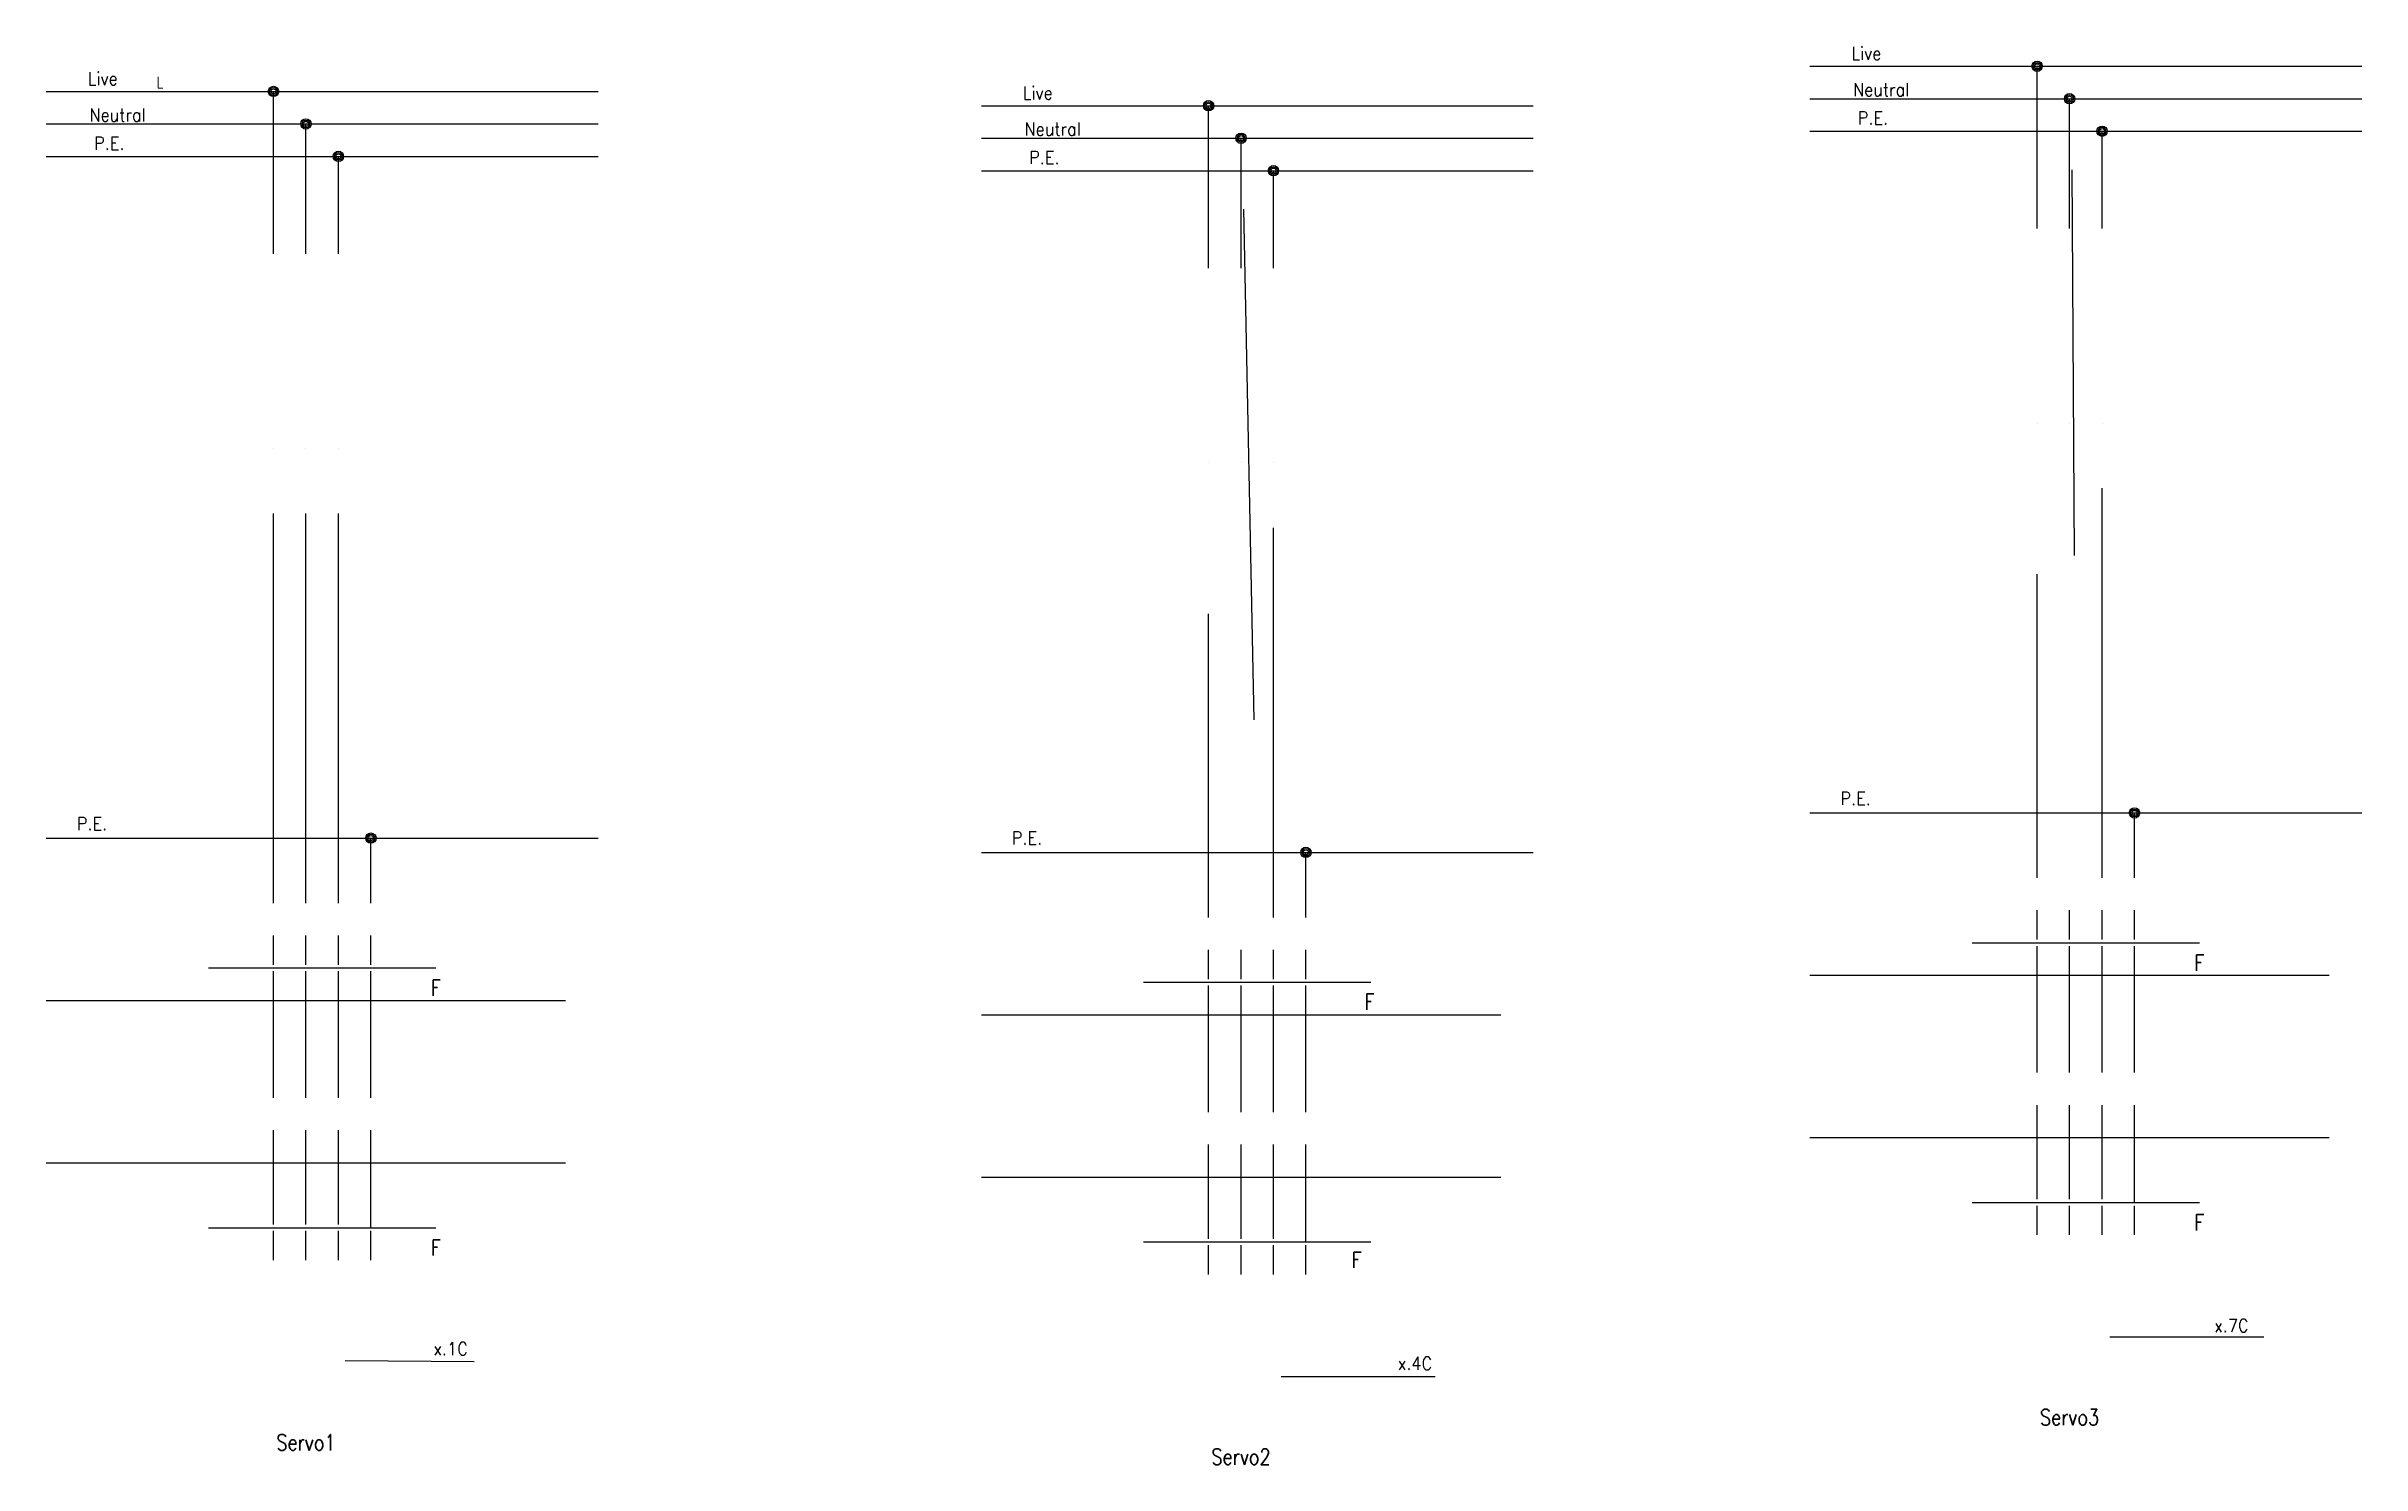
# Model space of a CAD drawing. Header units: millimetres. Extents: x 30 to 387, y 48 to 267.
import ezdxf
from ezdxf.enums import TextEntityAlignment as Align

# ---------------------------------------------------------------- set-up
doc = ezdxf.new("R2010")
doc.units = ezdxf.units.MM
doc.layers.get('0').update_dxf_attribs({"linetype": 'CONTINUOUS'})
doc.styles.get("Standard").update_dxf_attribs({"font": 'STANDARD'})

msp = doc.modelspace()

# ---------------------------------------------------------------- linework, layer by layer
at = {"linetype": 'CONTINUOUS'}
for p, q in [((301.68, 263.88), (336.68, 263.88)), ((336.68, 238.88), (336.68, 263.88)), ((336.68, 263.88), (386.68, 263.88)), ((30, 260), (65, 260)), ((65, 235), (65, 260)), ((65, 260), (115, 260)), ((174.04, 257.8), (209.04, 257.8)), ((209.04, 232.8), (209.04, 257.8)), ((209.04, 257.8), (259.04, 257.8)), ((301.68, 258.88), (341.68, 258.88)), ((341.68, 238.88), (341.68, 258.88)), ((341.68, 258.88), (386.68, 258.88)), ((30, 255), (70, 255)), ((70, 235), (70, 255)), ((70, 255), (115, 255)), ((301.68, 253.88), (346.68, 253.88)), ((346.68, 238.88), (346.68, 253.88)), ((346.68, 253.88), (386.68, 253.88)), ((30, 250), (75, 250)), ((75, 235), (75, 250)), ((75, 250), (115, 250)), ((174.04, 252.8), (214.04, 252.8)), ((214.04, 232.8), (214.04, 252.8)), ((214.04, 252.8), (259.04, 252.8)), ((174.04, 247.8), (219.04, 247.8)), ((219.04, 232.8), (219.04, 247.8)), ((219.04, 247.8), (259.04, 247.8)), ((342.42, 188.52), (342.08, 247.94)), ((216.07, 163.21), (214.45, 241.86)), ((336.68, 208.88), (336.68, 208.88)), ((341.68, 208.88), (341.68, 208.88)), ((346.68, 208.88), (346.68, 208.88)), ((65, 205), (65, 205)), ((70, 205), (70, 205)), ((75, 205), (75, 205)), ((209.04, 202.8), (209.04, 202.8)), ((214.04, 202.8), (214.04, 202.8)), ((219.04, 202.8), (219.04, 202.8)), ((346.68, 138.88), (346.68, 198.88)), ((65, 135), (65, 195)), ((70, 135), (70, 195)), ((75, 135), (75, 195)), ((219.04, 132.8), (219.04, 192.8)), ((336.68, 138.88), (336.68, 185.63)), ((209.04, 132.8), (209.04, 179.55)), ((301.68, 148.88), (351.68, 148.88)), ((351.68, 148.88), (386.68, 148.88)), ((351.68, 138.88), (351.68, 148.88)), ((30, 145), (80, 145)), ((80, 145), (115, 145)), ((80, 135), (80, 145)), ((174.04, 142.8), (224.04, 142.8)), ((224.04, 142.8), (259.04, 142.8)), ((224.04, 132.8), (224.04, 142.8)), ((336.68, 129.38), (336.68, 133.88)), ((341.68, 129.38), (341.68, 133.88)), ((346.68, 129.38), (346.68, 133.88)), ((351.68, 129.38), (351.68, 133.88)), ((65, 125.5), (65, 130)), ((70, 125.5), (70, 130)), ((75, 125.5), (75, 130)), ((80, 125.5), (80, 130)), ((326.68, 128.88), (361.68, 128.88)), ((55, 125), (90, 125)), ((209.04, 123.3), (209.04, 127.8)), ((214.04, 123.3), (214.04, 127.8)), ((219.04, 123.3), (219.04, 127.8)), ((224.04, 123.3), (224.04, 127.8)), ((336.68, 108.88), (336.68, 128.38)), ((341.68, 108.88), (341.68, 128.38)), ((346.68, 108.88), (346.68, 128.38)), ((351.68, 108.88), (351.68, 128.38)), ((65, 105), (65, 124.5)), ((70, 105), (70, 124.5)), ((75, 105), (75, 124.5)), ((80, 105), (80, 124.5)), ((199.04, 122.8), (234.04, 122.8)), ((209.04, 102.8), (209.04, 122.3)), ((214.04, 102.8), (214.04, 122.3)), ((219.04, 102.8), (219.04, 122.3)), ((224.04, 102.8), (224.04, 122.3)), ((301.68, 123.88), (381.68, 123.88)), ((30, 120), (110, 120)), ((174.04, 117.8), (254.04, 117.8)), ((336.68, 89.38), (336.68, 103.88)), ((341.68, 89.38), (341.68, 103.88)), ((346.68, 89.38), (346.68, 103.88)), ((351.68, 88.88), (351.68, 103.88)), ((65, 85.5), (65, 100)), ((70, 85.5), (70, 100)), ((75, 85.5), (75, 100)), ((80, 85), (80, 100)), ((209.04, 83.3), (209.04, 97.8)), ((214.04, 83.3), (214.04, 97.8)), ((219.04, 83.3), (219.04, 97.8)), ((224.04, 82.8), (224.04, 97.8)), ((301.68, 98.88), (381.68, 98.88)), ((30, 95), (110, 95)), ((174.04, 92.8), (254.04, 92.8)), ((326.68, 88.88), (361.68, 88.88)), ((336.68, 83.88), (336.68, 88.38)), ((341.68, 83.88), (341.68, 88.38)), ((346.68, 83.88), (346.68, 88.38)), ((351.68, 83.88), (351.68, 88.38)), ((55, 85), (90, 85)), ((65, 80), (65, 84.5)), ((70, 80), (70, 84.5)), ((75, 80), (75, 84.5)), ((80, 80), (80, 84.5)), ((199.04, 82.8), (234.04, 82.8)), ((209.04, 77.8), (209.04, 82.3)), ((214.04, 77.8), (214.04, 82.3)), ((219.04, 77.8), (219.04, 82.3)), ((224.04, 77.8), (224.04, 82.3))]:
    msp.add_line(p, q, dxfattribs=at)
for p, q in [((347.88, 68.18), (371.6, 68.18)), ((76.05, 64.56), (95.89, 64.39)), ((220.25, 62.1), (243.97, 62.1))]:
    msp.add_line(p, q)
for centre, radius in [((336.68, 263.88), 0.8), ((336.68, 263.88), 0.6), ((336.68, 263.88), 0.4), ((65, 260), 0.8), ((65, 260), 0.6), ((65, 260), 0.4), ((209.04, 257.8), 0.8), ((209.04, 257.8), 0.6), ((209.04, 257.8), 0.4), ((341.68, 258.88), 0.8), ((341.68, 258.88), 0.6), ((341.68, 258.88), 0.4), ((70, 255), 0.8), ((70, 255), 0.6), ((70, 255), 0.4), ((214.04, 252.8), 0.8), ((214.04, 252.8), 0.6), ((346.68, 253.88), 0.8), ((346.68, 253.88), 0.6), ((346.68, 253.88), 0.4), ((75, 250), 0.8), ((75, 250), 0.6), ((75, 250), 0.4), ((214.04, 252.8), 0.4), ((219.04, 247.8), 0.8), ((219.04, 247.8), 0.6), ((219.04, 247.8), 0.4), ((351.68, 148.88), 0.8), ((351.68, 148.88), 0.6), ((351.68, 148.88), 0.4), ((80, 145), 0.8), ((80, 145), 0.6), ((80, 145), 0.4), ((224.04, 142.8), 0.8), ((224.04, 142.8), 0.6), ((224.04, 142.8), 0.4)]:
    msp.add_circle(centre, radius)

# ---------------------------------------------------------------- texts
at = {"width": 0.9}
for s, height, p in [('L', 1.75, (47.5, 260.5)), ('F', 2.45, (361.68, 124.58)), ('F', 2.45, (90, 120.7)), ('F', 2.45, (233.83, 118.57)), ('F', 2.45, (361.68, 84.58)), ('F', 2.45, (90, 80.7)), ('F', 2.45, (231.84, 78.8)), ('Servo3', 2.45, (341.68, 54.58)), ('Servo1', 2.45, (70, 50.7)), ('Servo2', 2.45, (214.04, 48.5))]:
    msp.add_text(s, height=height, dxfattribs=at).set_placement(p, align=Align.CENTER)
at = {"char_height": 2, "attachment_point": 1}
for s, insert, width in [('Live', (308.07, 266.86), 4.6667), ('Live', (36.39, 262.98), 4.6667), ('Live', (180.43, 260.78), 4.6667), ('Neutral', (308.31, 261.28), 9.3333), ('Neutral', (36.63, 257.4), 9.3333), ('P.E.', (309.04, 256.91), 4), ('Neutral', (180.68, 255.2), 9.3333), ('P.E.', (37.36, 253.03), 4), ('P.E.', (181.4, 250.83), 4), ('P.E.', (306.37, 152.11), 4), ('P.E.', (34.69, 148.23), 4), ('P.E.', (178.74, 146.03), 4), ('x.7C', (363.95, 70.93), 4.6667), ('x.1C', (89.62, 67.35), 4.2222), ('x.4C', (238.18, 65.1), 4.8889)]:
    msp.add_mtext(s, dxfattribs=dict(at, insert=insert, width=width))

doc.saveas('drawing.dxf')
